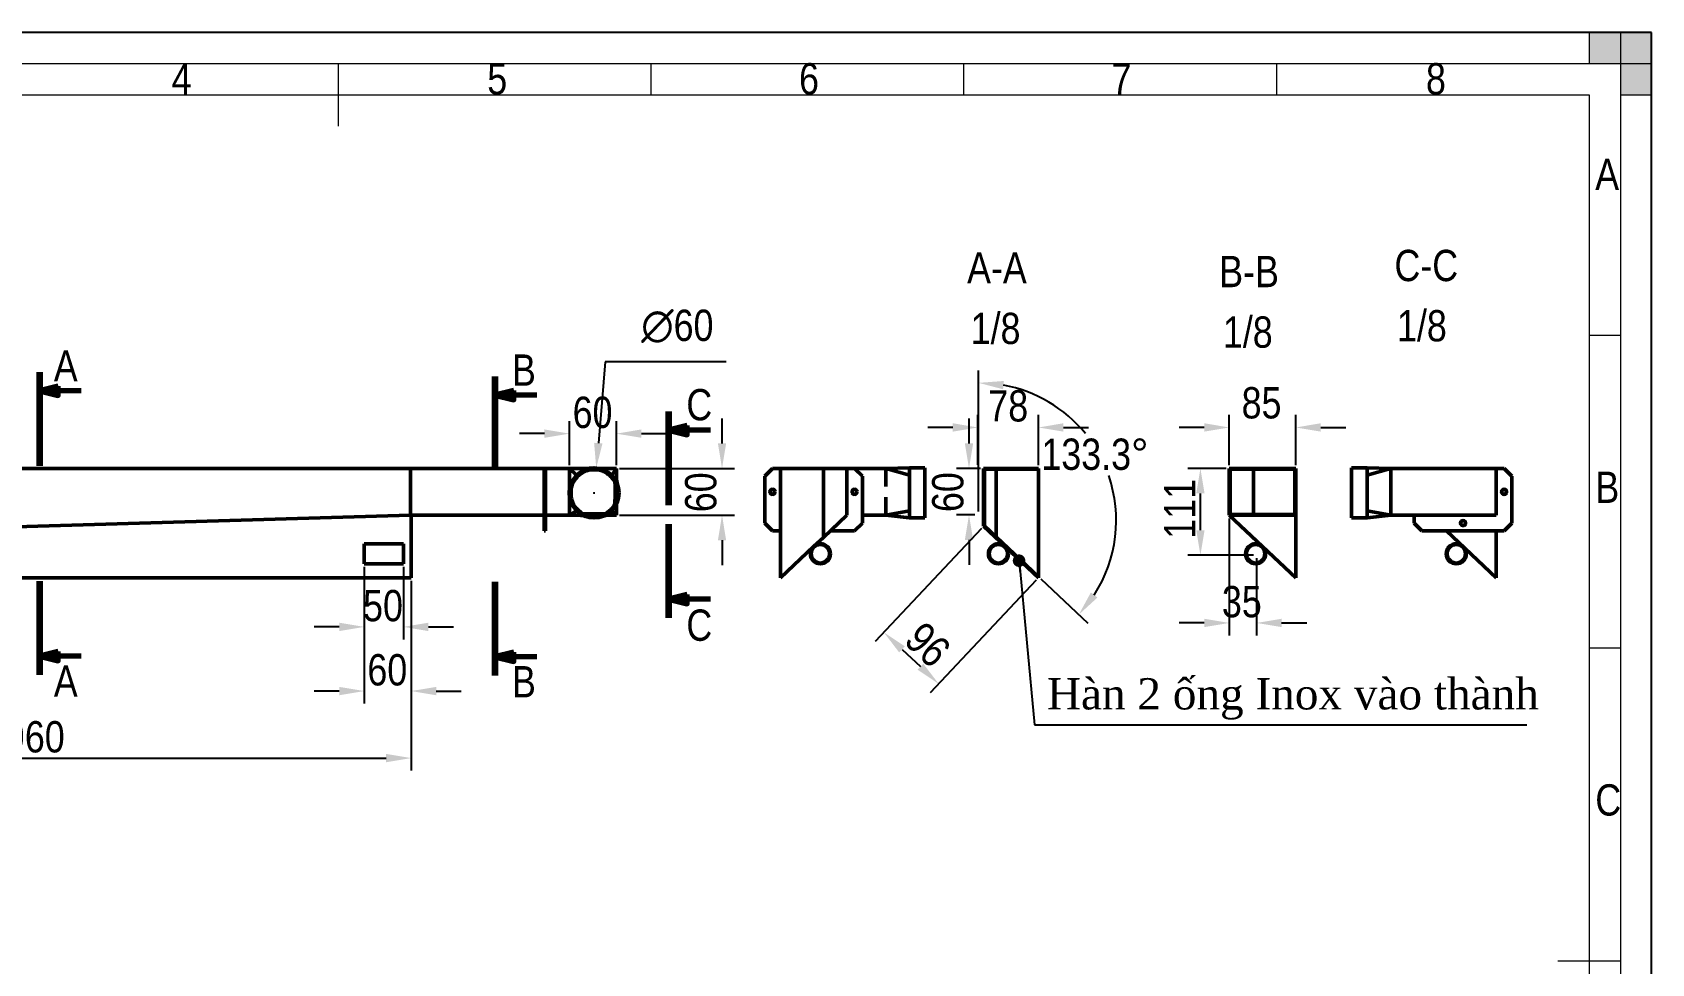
# Model space of a CAD drawing. Header units: millimetres. Extents: x 0 to 3360, y 0 to 2376.
# Drawn here: x 1289 to 3360, y 1185 to 2376 of the extents above; entities that cross this region are included whole.
import ezdxf

# ---------------------------------------------------------------- set-up
doc = ezdxf.new("R2010")
doc.units = ezdxf.units.MM
doc.header["$LTSCALE"] = 8
doc.linetypes.add('DOUBLE_DASH_CHAIN', pattern=[1.2403, 0.6614, -0.0827, 0.1654, -0.0827, 0.1654, -0.0827])
for name, color, linetype, lineweight in [('Co ban', 7, 'Continuous', 50), ('Dimension (ANSI)', 7, 'Continuous', 25), ('Hatch (ANSI)', 7, 'Continuous', 18), ('Section Line (ANSI)', 7, 'DOUBLE_DASH_CHAIN', 70), ('Symbol (ANSI)', 7, 'Continuous', 25)]:
    doc.layers.add(name, color=color, linetype=linetype, lineweight=lineweight)
for name, color, linetype, lineweight, true_color in [('Khung ban ve', 5, 'Continuous', 15, 0x0000ff), ('Manh khung ten', 7, 'Continuous', 15, 0x994c4c), ('Net chu', 30, 'Continuous', 15, 0xff7f00), ('THIN', 5, 'Continuous', 15, 0x0000ff)]:
    doc.layers.add(name, color=color, linetype=linetype, lineweight=lineweight, true_color=true_color)
doc.styles.add('Do nham', font='')
doc.styles.add('Linh_50', font='')
doc.styles.add('StandardAM_ANSI', font='')
doc.styles.get('Do nham').set_extended_font_data('VNI-Helve-Condense')
doc.styles.get('Linh_50').set_extended_font_data('VNI-Helve-Condense')
doc.styles.get('StandardAM_ANSI').set_extended_font_data('VNI-Helve-Condense')
doc.dimstyles.new('Default - mm (ANSI)', dxfattribs={"dimscale": 8, "dimtxt": 5, "dimasz": 4, "dimexe": 2, "dimexo": 0.5, "dimgap": 0.8, "dimtad": 1, "dimtoh": 1, "dimdec": 0, "dimrnd": 1e-08, "dimzin": 4, "dimdsep": 46, "dimtxsty": 'StandardAM_ANSI', "dimcen": 0.09, "dimdle": 10, "dimclrd": 256, "dimclre": 256, "dimclrt": 256, "dimadec": 1, "dimazin": 1, "dimtfac": 0.61, "dimtofl": 0, "dimtmove": 0, "dimatfit": 3, "dimldrblk": 'DOT', "dimfxl": 1, "dimtolj": 1, "dimtzin": 4, "dimlwd": -1, "dimlwe": -1, "dimarcsym": 0})
doc.dimstyles.new('Default - mm (ANSI)$7', dxfattribs={"dimscale": 8, "dimtxt": 5, "dimasz": 2, "dimexe": 2, "dimexo": 0.5, "dimgap": 0.8, "dimtad": 1, "dimtoh": 1, "dimdec": 0, "dimrnd": 1e-08, "dimzin": 4, "dimdsep": 46, "dimtxsty": 'StandardAM_ANSI', "dimcen": 0.09, "dimdle": 10, "dimclrd": 256, "dimclre": 256, "dimclrt": 256, "dimadec": 1, "dimazin": 1, "dimtfac": 0.61, "dimtofl": 0, "dimtmove": 0, "dimatfit": 3, "dimldrblk": 'DOT', "dimfxl": 1, "dimtolj": 1, "dimtzin": 4, "dimlwd": -1, "dimlwe": -1, "dimarcsym": 0})
pattern_1 = [(45, (0, 0), (-3.5921024, 3.5921024), [])]

# ---------------------------------------------------------------- blocks, each defined once
blk = doc.blocks.new('Borders A3_Thuong')
at = {"layer": 'THIN'}
for points in [[(420, 292), (420, 297), (410, 297), (410, 292)], [(420, 297), (415, 297), (415, 287), (420, 287)]]:
    blk.add_hatch(color=256, dxfattribs=at).paths.add_polyline_path(points)
at = {"layer": 'Khung ban ve'}
for p, q in [((210, 292), (210, 282)), ((20, 287), (410, 287)), ((410, 287), (410, 10)), ((405, 148.5), (415, 148.5))]:
    blk.add_line(p, q, dxfattribs=at)
at = {"layer": 'Manh khung ten', "lineweight": 25}
for p, q in [((420, 297), (0, 297)), ((420, 0), (420, 297))]:
    blk.add_line(p, q, dxfattribs=at)
at = {"layer": 'Manh khung ten'}
for p, q in [((0, 297), (420, 297)), ((420, 297), (420, 0)), ((15, 292), (415, 292)), ((260, 292), (260, 287)), ((310, 292), (310, 287)), ((360, 292), (360, 287)), ((415, 292), (415, 5)), ((414.97, 248.54), (409.98, 248.54)), ((414.98, 198.5), (410, 198.5))]:
    blk.add_line(p, q, dxfattribs=at)
at = {"layer": 'THIN'}
for p, q in [((420, 297), (410, 297)), ((410, 297), (410, 292)), ((420, 297), (415, 297)), ((415, 297), (415, 287)), ((420, 292), (420, 297)), ((420, 287), (420, 297)), ((410, 292), (420, 292)), ((415, 287), (420, 287))]:
    blk.add_line(p, q, dxfattribs=at)
at = {"layer": 'Net chu', "style": 'Linh_50'}
for s, p in [('4', (183.38, 287.08)), ('5', (233.84, 287.08)), ('6', (283.69, 287.08)), ('7', (333.67, 287.08)), ('8', (383.92, 287.08)), ('A', (410.98, 271.79)), ('B', (411, 221.75)), ('C', (411, 171.75))]:
    blk.add_text(s, height=5, dxfattribs=at).set_placement(p)
blk = doc.blocks.new('2dTransSection2')
at = {"layer": 'Section Line (ANSI)', "linetype": 'Continuous', "lineweight": 140}
for p, q in [((162.23, 242.67), (162.23, 227.67)), ((162.23, 209.25), (162.23, 194.25))]:
    blk.add_line(p, q, dxfattribs=at)
at = {"layer": 'Section Line (ANSI)', "linetype": 'Continuous'}
for p, q in [((165.23, 240.42), (162.23, 239.67)), ((165.23, 239.67), (162.23, 239.67)), ((162.23, 239.67), (165.23, 238.92)), ((165.23, 238.92), (165.23, 240.42)), ((168.93, 239.67), (165.23, 239.67)), ((165.23, 198), (162.23, 197.25)), ((165.23, 197.25), (162.23, 197.25)), ((162.23, 197.25), (165.23, 196.5)), ((165.23, 196.5), (165.23, 198)), ((168.93, 197.25), (165.23, 197.25))]:
    blk.add_line(p, q, dxfattribs=at)
at = {"layer": 'Section Line (ANSI)', "linetype": 'Continuous', "flags": 128}
for points in [[(165.23, 240.42), (162.23, 239.67), (165.23, 238.92), (165.23, 240.42)], [(165.23, 198), (162.23, 197.25), (165.23, 196.5), (165.23, 198)]]:
    blk.add_lwpolyline(points, dxfattribs=at)
at = {"layer": 'Section Line (ANSI)'}
for points in [[(165.23, 240.42), (162.23, 239.67), (165.23, 238.92), (165.23, 240.42)], [(165.23, 198), (162.23, 197.25), (165.23, 196.5), (165.23, 198)]]:
    blk.add_solid(points, dxfattribs=at)
at = {"layer": 'Section Line (ANSI)', "char_height": 5, "attachment_point": 7, "style": 'Do nham'}
for insert in [(164.54, 241.17), (164.54, 190.75)]:
    blk.add_mtext('A', dxfattribs=dict(at, insert=insert))
blk = doc.blocks.new('2dTransSection3')
at = {"layer": 'Section Line (ANSI)', "linetype": 'Continuous', "lineweight": 140}
for p, q in [((235.07, 241.99), (235.07, 226.99)), ((235.07, 209.15), (235.07, 194.15))]:
    blk.add_line(p, q, dxfattribs=at)
at = {"layer": 'Section Line (ANSI)', "linetype": 'Continuous'}
for p, q in [((238.07, 239.74), (235.07, 238.99)), ((238.07, 238.99), (235.07, 238.99)), ((235.07, 238.99), (238.07, 238.24)), ((238.07, 238.24), (238.07, 239.74)), ((241.78, 238.99), (238.07, 238.99)), ((238.07, 197.9), (235.07, 197.15)), ((238.07, 197.15), (235.07, 197.15)), ((235.07, 197.15), (238.07, 196.4)), ((238.07, 196.4), (238.07, 197.9)), ((241.78, 197.15), (238.07, 197.15))]:
    blk.add_line(p, q, dxfattribs=at)
at = {"layer": 'Section Line (ANSI)', "linetype": 'Continuous', "flags": 128}
for points in [[(238.07, 239.74), (235.07, 238.99), (238.07, 238.24), (238.07, 239.74)], [(238.07, 197.9), (235.07, 197.15), (238.07, 196.4), (238.07, 197.9)]]:
    blk.add_lwpolyline(points, dxfattribs=at)
at = {"layer": 'Section Line (ANSI)'}
for points in [[(238.07, 239.74), (235.07, 238.99), (238.07, 238.24), (238.07, 239.74)], [(238.07, 197.9), (235.07, 197.15), (238.07, 196.4), (238.07, 197.9)]]:
    blk.add_solid(points, dxfattribs=at)
at = {"layer": 'Section Line (ANSI)', "char_height": 5, "attachment_point": 7, "style": 'Do nham'}
for insert in [(237.79, 240.49), (237.79, 190.65)]:
    blk.add_mtext('B', dxfattribs=dict(at, insert=insert))
blk = doc.blocks.new('2dTransSection4')
at = {"layer": 'Section Line (ANSI)', "linetype": 'Continuous', "lineweight": 140}
for p, q in [((262.8, 236.39), (262.8, 221.39)), ((262.8, 218.36), (262.8, 203.36))]:
    blk.add_line(p, q, dxfattribs=at)
at = {"layer": 'Section Line (ANSI)', "linetype": 'Continuous'}
for p, q in [((265.8, 234.14), (262.8, 233.39)), ((265.8, 233.39), (262.8, 233.39)), ((262.8, 233.39), (265.8, 232.64)), ((265.8, 232.64), (265.8, 234.14)), ((269.51, 233.39), (265.8, 233.39)), ((265.8, 207.11), (262.8, 206.36)), ((265.8, 205.61), (265.8, 207.11)), ((265.8, 206.36), (262.8, 206.36)), ((262.8, 206.36), (265.8, 205.61)), ((269.51, 206.36), (265.8, 206.36))]:
    blk.add_line(p, q, dxfattribs=at)
at = {"layer": 'Section Line (ANSI)', "linetype": 'Continuous', "flags": 128}
for points in [[(265.8, 234.14), (262.8, 233.39), (265.8, 232.64), (265.8, 234.14)], [(265.8, 207.11), (262.8, 206.36), (265.8, 205.61), (265.8, 207.11)]]:
    blk.add_lwpolyline(points, dxfattribs=at)
at = {"layer": 'Section Line (ANSI)'}
for points in [[(265.8, 234.14), (262.8, 233.39), (265.8, 232.64), (265.8, 234.14)], [(265.8, 207.11), (262.8, 206.36), (265.8, 205.61), (265.8, 207.11)]]:
    blk.add_solid(points, dxfattribs=at)
at = {"layer": 'Section Line (ANSI)', "char_height": 5, "attachment_point": 7, "style": 'Do nham'}
for insert in [(265.67, 234.89), (265.67, 199.63)]:
    blk.add_mtext('C', dxfattribs=dict(at, insert=insert))
blk = doc.blocks.new('_Dot')
at = {"color": 0, "linetype": 'ByBlock', "lineweight": -2}
blk.add_line((-0.5, 0), (-1, 0), dxfattribs=at)
at = {"color": 0, "linetype": 'ByBlock', "const_width": 0.5}
blk.add_lwpolyline([(-0.25, 0, 1), (0.25, 0, 1)], format="xyb", close=True, dxfattribs=at)
blk = doc.blocks.new('*D10')
at = {"layer": 'Defpoints', "color": 0, "transparency": 16777216}
for p in [(2782.9, 1818.2), (2819.8, 1818.2), (2854.8, 1707.1)]:
    blk.add_point(p, dxfattribs=at)
at = {"layer": 'Dimension (ANSI)', "transparency": 16777216}
for p, q in [((2815.8, 1818.2), (2766.9, 1818.2)), ((2782.9, 1739.1), (2782.9, 1786.2)), ((2850.8, 1707.1), (2766.9, 1707.1))]:
    blk.add_line(p, q, dxfattribs=at)
for points in [[(2777.6, 1786.2), (2788.2, 1786.2), (2782.9, 1818.2)], [(2777.6, 1739.1), (2788.2, 1739.1), (2782.9, 1707.1)]]:
    blk.add_solid(points, dxfattribs=at)
at = {"layer": 'Dimension (ANSI)', "color": 150, "true_color": 0x0080ff, "transparency": 16777216, "insert": (2736.5, 1728.2), "char_height": 40, "attachment_point": 1, "rotation": 90, "style": 'StandardAM_ANSI'}
blk.add_mtext('\\A1;111', dxfattribs=at)
blk = doc.blocks.new('*D11')
at = {"layer": 'Defpoints', "color": 0, "transparency": 16777216}
for p in [(2819.8, 1758.2), (2854.8, 1707.1), (2854.8, 1620.4)]:
    blk.add_point(p, dxfattribs=at)
at = {"layer": 'Dimension (ANSI)', "transparency": 16777216}
for p, q in [((2819.8, 1754.2), (2819.8, 1604.4)), ((2854.8, 1703.1), (2854.8, 1604.4)), ((2787.8, 1620.4), (2755.8, 1620.4)), ((2886.8, 1620.4), (2918.8, 1620.4))]:
    blk.add_line(p, q, dxfattribs=at)
for points in [[(2787.8, 1625.8), (2787.8, 1615.1), (2819.8, 1620.4)], [(2886.8, 1625.8), (2886.8, 1615.1), (2854.8, 1620.4)]]:
    blk.add_solid(points, dxfattribs=at)
at = {"layer": 'Dimension (ANSI)', "color": 150, "true_color": 0x0080ff, "transparency": 16777216, "insert": (2810.4, 1667.7), "char_height": 40, "attachment_point": 1, "style": 'StandardAM_ANSI'}
blk.add_mtext('\\A1;35', dxfattribs=at)
blk = doc.blocks.new('*D12')
at = {"layer": 'Defpoints', "color": 0, "transparency": 16777216}
for p in [(2505.6, 1818.2), (2486.9, 1758.6), (2498.2, 1758.6)]:
    blk.add_point(p, dxfattribs=at)
at = {"layer": 'Dimension (ANSI)', "transparency": 16777216}
for p, q in [((2486.9, 1850.2), (2486.9, 1882.2)), ((2501.6, 1818.2), (2470.9, 1818.2)), ((2494.2, 1758.6), (2470.9, 1758.6)), ((2486.9, 1726.6), (2486.9, 1694.6))]:
    blk.add_line(p, q, dxfattribs=at)
for points in [[(2481.6, 1850.2), (2492.2, 1850.2), (2486.9, 1818.2)], [(2481.6, 1726.6), (2492.2, 1726.6), (2486.9, 1758.6)]]:
    blk.add_solid(points, dxfattribs=at)
at = {"layer": 'Dimension (ANSI)', "color": 150, "true_color": 0x0080ff, "transparency": 16777216, "insert": (2439.7, 1762.3), "char_height": 40, "attachment_point": 1, "rotation": 90, "style": 'StandardAM_ANSI'}
blk.add_mtext('\\A1;60', dxfattribs=at)
blk = doc.blocks.new('*D13')
at = {"layer": 'Defpoints', "color": 0, "transparency": 16777216}
for p in [(2499.2, 1759), (2499.2, 1751.6), (2675.1, 1755.2), (2575.7, 1679.5)]:
    blk.add_point(p, dxfattribs=at)
at = {"layer": 'Dimension (ANSI)', "transparency": 16777216}
for p, q in [((2499.2, 1763), (2499.2, 1943.6)), ((2578.6, 1676.8), (2639, 1620))]:
    blk.add_line(p, q, dxfattribs=at)
for start, end in [(39.1331, 79.5682), (327.1675, 19.0425)]:
    blk.add_arc((2499.2, 1751.6), 176, start, end, dxfattribs=at)
for points in [[(2530.5, 1919.4), (2531.5, 1930), (2499.2, 1927.6)], [(2651.2, 1652.9), (2642.8, 1659.5), (2627.3, 1631)]]:
    blk.add_solid(points, dxfattribs=at)
at = {"layer": 'Dimension (ANSI)', "color": 150, "true_color": 0x0080ff, "transparency": 16777216, "insert": (2579.5, 1856.3), "char_height": 40, "attachment_point": 1, "style": 'StandardAM_ANSI'}
blk.add_mtext('\\A1;133.3°', dxfattribs=at)
blk = doc.blocks.new('*D14')
at = {"layer": 'Defpoints', "color": 0, "transparency": 16777216}
for p in [(2575.7, 1870.5), (2498.2, 1818.6), (2575.7, 1818.2)]:
    blk.add_point(p, dxfattribs=at)
at = {"layer": 'Dimension (ANSI)', "transparency": 16777216}
for p, q in [((2498.2, 1822.6), (2498.2, 1886.5)), ((2575.7, 1822.2), (2575.7, 1886.5)), ((2466.2, 1870.5), (2434.2, 1870.5)), ((2607.7, 1870.5), (2639.7, 1870.5))]:
    blk.add_line(p, q, dxfattribs=at)
for points in [[(2466.2, 1875.9), (2466.2, 1865.2), (2498.2, 1870.5)], [(2607.7, 1875.9), (2607.7, 1865.2), (2575.7, 1870.5)]]:
    blk.add_solid(points, dxfattribs=at)
at = {"layer": 'Dimension (ANSI)', "color": 150, "true_color": 0x0080ff, "transparency": 16777216, "insert": (2511.6, 1918.2), "char_height": 40, "attachment_point": 1, "style": 'StandardAM_ANSI'}
blk.add_mtext('\\A1;78', dxfattribs=at)
blk = doc.blocks.new('*D16')
at = {"layer": 'Defpoints', "color": 0, "transparency": 16777216}
for p in [(813.4, 1678.2), (1773.4, 1678.2), (1773.4, 1447.5)]:
    blk.add_point(p, dxfattribs=at)
at = {"layer": 'Dimension (ANSI)', "transparency": 16777216}
for p, q in [((813.4, 1674.2), (813.4, 1431.5)), ((1773.4, 1674.2), (1773.4, 1431.5)), ((845.4, 1447.5), (1741.4, 1447.5))]:
    blk.add_line(p, q, dxfattribs=at)
for points in [[(845.4, 1452.9), (845.4, 1442.2), (813.4, 1447.5)], [(1741.4, 1452.9), (1741.4, 1442.2), (1773.4, 1447.5)]]:
    blk.add_solid(points, dxfattribs=at)
at = {"layer": 'Dimension (ANSI)', "color": 150, "true_color": 0x0080ff, "transparency": 16777216, "insert": (1253.8, 1494.8), "char_height": 40, "attachment_point": 1, "style": 'StandardAM_ANSI'}
blk.add_mtext('\\A1;960', dxfattribs=at)
blk = doc.blocks.new('*D17')
at = {"layer": 'Defpoints', "color": 0, "transparency": 16777216}
for p in [(2505.6, 1744.2), (2575.7, 1678.2), (2448.1, 1542.5)]:
    blk.add_point(p, dxfattribs=at)
at = {"layer": 'Dimension (ANSI)', "transparency": 16777216}
for p, q in [((2502.8, 1741.3), (2367, 1596.9)), ((2573, 1675.3), (2437.1, 1530.9)), ((2401.2, 1586.6), (2424.8, 1564.5))]:
    blk.add_line(p, q, dxfattribs=at)
for points in [[(2404.9, 1590.5), (2397.6, 1582.7), (2377.9, 1608.5)], [(2428.4, 1568.3), (2421.1, 1560.6), (2448.1, 1542.5)]]:
    blk.add_solid(points, dxfattribs=at)
at = {"layer": 'Dimension (ANSI)', "color": 150, "true_color": 0x0080ff, "transparency": 16777216, "insert": (2429.5, 1624.8), "char_height": 40, "attachment_point": 1, "rotation": 316.7357, "style": 'StandardAM_ANSI'}
blk.add_mtext('\\A1;96', dxfattribs=at)
blk = doc.blocks.new('*D18')
at = {"layer": 'Defpoints', "color": 0, "transparency": 16777216}
for p in [(2904.8, 1870.5), (2819.8, 1818.2), (2904.8, 1818.2)]:
    blk.add_point(p, dxfattribs=at)
at = {"layer": 'Dimension (ANSI)', "transparency": 16777216}
for p, q in [((2819.8, 1822.2), (2819.8, 1886.5)), ((2904.8, 1822.2), (2904.8, 1886.5)), ((2787.8, 1870.5), (2755.8, 1870.5)), ((2936.8, 1870.5), (2968.8, 1870.5))]:
    blk.add_line(p, q, dxfattribs=at)
for points in [[(2787.8, 1875.9), (2787.8, 1865.2), (2819.8, 1870.5)], [(2936.8, 1875.9), (2936.8, 1865.2), (2904.8, 1870.5)]]:
    blk.add_solid(points, dxfattribs=at)
at = {"layer": 'Dimension (ANSI)', "color": 150, "true_color": 0x0080ff, "transparency": 16777216, "insert": (2835.6, 1922.1), "char_height": 40, "attachment_point": 1, "style": 'StandardAM_ANSI'}
blk.add_mtext('\\A1;85', dxfattribs=at)
blk = doc.blocks.new('*D25')
at = {"layer": 'Defpoints', "color": 0, "transparency": 16777216}
for p in [(1713.4, 1696.1), (1773.4, 1678.2), (1773.4, 1533.3)]:
    blk.add_point(p, dxfattribs=at)
at = {"layer": 'Dimension (ANSI)', "transparency": 16777216}
for p, q in [((1713.4, 1692.1), (1713.4, 1517.3)), ((1773.4, 1674.2), (1773.4, 1517.3)), ((1681.4, 1533.3), (1649.4, 1533.3)), ((1805.4, 1533.3), (1837.4, 1533.3))]:
    blk.add_line(p, q, dxfattribs=at)
for points in [[(1681.4, 1538.6), (1681.4, 1527.9), (1713.4, 1533.3)], [(1805.4, 1538.6), (1805.4, 1527.9), (1773.4, 1533.3)]]:
    blk.add_solid(points, dxfattribs=at)
at = {"layer": 'Dimension (ANSI)', "color": 150, "true_color": 0x0080ff, "transparency": 16777216, "insert": (1717.4, 1580.5), "char_height": 40, "attachment_point": 1, "style": 'StandardAM_ANSI'}
blk.add_mtext('\\A1;60', dxfattribs=at)
blk = doc.blocks.new('*D26')
at = {"layer": 'Defpoints', "color": 0, "transparency": 16777216}
for p in [(1713.4, 1696.1), (1763.4, 1696.1), (1713.4, 1615.4)]:
    blk.add_point(p, dxfattribs=at)
at = {"layer": 'Dimension (ANSI)', "transparency": 16777216}
for p, q in [((1713.4, 1692.1), (1713.4, 1599.4)), ((1763.4, 1692.1), (1763.4, 1599.4)), ((1681.4, 1615.4), (1649.4, 1615.4)), ((1795.4, 1615.4), (1827.4, 1615.4))]:
    blk.add_line(p, q, dxfattribs=at)
for points in [[(1681.4, 1620.7), (1681.4, 1610), (1713.4, 1615.4)], [(1795.4, 1620.7), (1795.4, 1610), (1763.4, 1615.4)]]:
    blk.add_solid(points, dxfattribs=at)
at = {"layer": 'Dimension (ANSI)', "color": 150, "true_color": 0x0080ff, "transparency": 16777216, "insert": (1711.9, 1662.6), "char_height": 40, "attachment_point": 1, "style": 'StandardAM_ANSI'}
blk.add_mtext('\\A1;50', dxfattribs=at)
blk = doc.blocks.new('*D27')
at = {"layer": 'Defpoints', "color": 0, "transparency": 16777216}
for p in [(2010.1, 1818.6), (2004.8, 1754.8)]:
    blk.add_point(p, dxfattribs=at)
at = {"layer": 'Dimension (ANSI)', "transparency": 16777216}
for p, q in [((2021.4, 1954.6), (2012.8, 1850.4)), ((2176.3, 1954.6), (2021.4, 1954.6)), ((2006.7, 1786.7), (2008.2, 1786.7)), ((2007.4, 1785.9), (2007.4, 1787.4))]:
    blk.add_line(p, q, dxfattribs=at)
blk.add_solid([(2007.4, 1850.9), (2018.1, 1850), (2010.1, 1818.6)], dxfattribs=at)
at = {"layer": 'Dimension (ANSI)', "color": 150, "true_color": 0x0080ff, "transparency": 16777216, "insert": (2054.9, 2021.2), "char_height": 40, "attachment_point": 1, "style": 'StandardAM_ANSI'}
blk.add_mtext('\\A1; \\fAIGDT|b0|i0;\\H40.0000;n\\fVNI-Helve-Condense|b0|i0;\\H40.0000;60', dxfattribs=at)
blk = doc.blocks.new('*D28')
at = {"layer": 'Defpoints', "color": 0, "transparency": 16777216}
for p in [(2035.9, 1862.6), (1975.9, 1818.2), (2035.9, 1818.2)]:
    blk.add_point(p, dxfattribs=at)
at = {"layer": 'Dimension (ANSI)', "transparency": 16777216}
for p, q in [((1975.9, 1822.2), (1975.9, 1878.6)), ((2035.9, 1822.2), (2035.9, 1878.6)), ((1943.9, 1862.6), (1911.9, 1862.6)), ((2067.9, 1862.6), (2099.9, 1862.6))]:
    blk.add_line(p, q, dxfattribs=at)
for points in [[(1943.9, 1868), (1943.9, 1857.3), (1975.9, 1862.6)], [(2067.9, 1868), (2067.9, 1857.3), (2035.9, 1862.6)]]:
    blk.add_solid(points, dxfattribs=at)
at = {"layer": 'Dimension (ANSI)', "color": 150, "true_color": 0x0080ff, "transparency": 16777216, "insert": (1979.9, 1909.9), "char_height": 40, "attachment_point": 1, "style": 'StandardAM_ANSI'}
blk.add_mtext('\\A1;60', dxfattribs=at)
blk = doc.blocks.new('*D29')
at = {"layer": 'Defpoints', "color": 0, "transparency": 16777216}
for p in [(2035.9, 1818.2), (2035.9, 1758.2), (2171, 1758.2)]:
    blk.add_point(p, dxfattribs=at)
at = {"layer": 'Dimension (ANSI)', "transparency": 16777216}
for p, q in [((2171, 1850.2), (2171, 1882.2)), ((2039.9, 1818.2), (2187, 1818.2)), ((2039.9, 1758.2), (2187, 1758.2)), ((2171, 1726.2), (2171, 1694.2))]:
    blk.add_line(p, q, dxfattribs=at)
for points in [[(2165.7, 1850.2), (2176.3, 1850.2), (2171, 1818.2)], [(2165.7, 1726.2), (2176.3, 1726.2), (2171, 1758.2)]]:
    blk.add_solid(points, dxfattribs=at)
at = {"layer": 'Dimension (ANSI)', "color": 150, "true_color": 0x0080ff, "transparency": 16777216, "insert": (2123.7, 1762.1), "char_height": 40, "attachment_point": 1, "rotation": 90, "style": 'StandardAM_ANSI'}
blk.add_mtext('\\A1;60', dxfattribs=at)

msp = doc.modelspace()

# ---------------------------------------------------------------- hatches: boundary and pattern name
at = {"layer": 'Hatch (ANSI)'}
h = msp.add_hatch(dxfattribs=at)
h.set_pattern_fill('ANSI31', color=256, scale=40.64, style=0)
h.set_pattern_definition(pattern_1)
h.paths.add_polyline_path([(2575.7, 1818.2), (2505.6, 1818.2), (2505.6, 1744.2), (2575.7, 1678.2), (2575.7, 1679.5), (2506.6, 1744.6), (2506.6, 1817.2), (2575.7, 1817.2)])
h = msp.add_hatch(dxfattribs=at)
h.set_pattern_fill('ANSI31', color=256, scale=40.64, style=0)
h.set_pattern_definition(pattern_1)
h.paths.add_polyline_path([(2904.8, 1818.2), (2819.8, 1818.2), (2819.8, 1758.2), (2904.8, 1758.2)])
h.paths.add_polyline_path([(2903.8, 1759.2), (2820.8, 1759.2), (2820.8, 1817.2), (2903.8, 1817.2)], flags=0)

# ---------------------------------------------------------------- linework, layer by layer
at = {"layer": 'Co ban'}
for p, q in [((813.4, 1818.2), (1772.4, 1818.2)), ((1772.4, 1818.2), (1772.4, 1758.2)), ((1772.4, 1818.2), (1943.4, 1818.2)), ((1945.4, 1818.2), (1943.4, 1818.2)), ((1943.4, 1818.2), (1943.4, 1808.2)), ((1943.4, 1808.2), (1945.4, 1808.2)), ((1943.4, 1748.2), (1943.4, 1808.2)), ((1945.4, 1818.2), (1975.9, 1818.2)), ((1945.4, 1808.2), (1945.4, 1818.2)), ((1945.4, 1808.2), (1945.4, 1748.2)), ((1999.2, 1818.2), (1975.9, 1818.2)), ((1975.9, 1818.2), (1984.8, 1809.3)), ((1975.9, 1818.2), (1975.9, 1794.9)), ((2035.9, 1818.2), (2013.1, 1818.2)), ((2035.9, 1818.2), (2030.1, 1809.3)), ((2035.9, 1806.2), (2035.9, 1818.2)), ((2225.6, 1808.2), (2235.6, 1818.2)), ((2225.6, 1808.2), (2225.6, 1748.2)), ((2245.6, 1818.2), (2235.6, 1818.2)), ((2245.6, 1818.2), (2300.6, 1818.2)), ((2245.6, 1678.2), (2245.6, 1818.2)), ((2300.6, 1818.2), (2330.6, 1818.2)), ((2300.6, 1729.9), (2300.6, 1818.2)), ((2330.6, 1818.2), (2330.6, 1758.2)), ((2340.6, 1818.2), (2330.6, 1818.2)), ((2340.6, 1818.2), (2380.6, 1818.2)), ((2340.6, 1818.2), (2350.6, 1808.2)), ((2350.6, 1748.2), (2350.6, 1808.2)), ((2380.6, 1818.2), (2410.6, 1818.7)), ((2380.6, 1818.2), (2410.6, 1809.3)), ((2380.6, 1818.2), (2380.6, 1794.9)), ((2410.6, 1818.7), (2410.6, 1818.4)), ((2410.6, 1818.7), (2430.6, 1818.7)), ((2410.6, 1818.4), (2410.6, 1809.3)), ((2410.6, 1809.3), (2410.6, 1790.5)), ((2430.6, 1754.7), (2430.6, 1818.7)), ((2575.7, 1818.2), (2505.6, 1818.2)), ((2505.6, 1818.2), (2505.6, 1744.2)), ((2506.6, 1744.6), (2506.6, 1817.2)), ((2506.6, 1817.2), (2575.7, 1817.2)), ((2521.7, 1817.2), (2521.7, 1730.4)), ((2575.7, 1817.2), (2575.7, 1818.2)), ((2575.7, 1817.2), (2575.7, 1679.5)), ((2904.8, 1818.2), (2819.8, 1818.2)), ((2819.8, 1818.2), (2819.8, 1758.2)), ((2820.8, 1759.2), (2820.8, 1817.2)), ((2820.8, 1817.2), (2903.8, 1817.2)), ((2850.7, 1817.2), (2850.7, 1759.2)), ((2903.8, 1817.2), (2903.8, 1759.2)), ((2904.8, 1758.2), (2904.8, 1818.2)), ((2976.3, 1818.7), (2976.3, 1754.7)), ((2996.3, 1818.7), (2976.3, 1818.7)), ((2996.3, 1818.1), (2996.3, 1818.7)), ((2996.3, 1818.7), (3026.3, 1818.2)), ((3026.3, 1818.2), (2996.3, 1809.3)), ((2996.3, 1809.3), (2996.3, 1818.1)), ((2996.3, 1797.9), (2996.3, 1809.3)), ((3161.3, 1818.2), (3026.3, 1818.2)), ((3026.3, 1806.2), (3026.3, 1818.2)), ((3026.3, 1770.1), (3026.3, 1806.2)), ((3161.3, 1758.2), (3161.3, 1818.2)), ((3171.3, 1818.2), (3161.3, 1818.2)), ((3171.3, 1818.2), (3181.3, 1808.2)), ((3181.3, 1748.2), (3181.3, 1808.2)), ((2380.6, 1781.4), (2380.6, 1758.2)), ((2410.6, 1790.5), (2410.6, 1780.7)), ((2996.3, 1773.5), (2996.3, 1797.9)), ((1975.9, 1781), (1975.9, 1758.2)), ((1975.9, 1758.2), (1984.8, 1764)), ((2035.9, 1758.2), (2030.1, 1764)), ((2035.9, 1758.2), (2035.9, 1770.1)), ((2380.6, 1758.2), (2410.6, 1764)), ((2410.6, 1780.7), (2410.6, 1764)), ((2410.6, 1764), (2410.6, 1756.7)), ((2996.3, 1764), (2996.3, 1773.5)), ((2996.3, 1757.5), (2996.3, 1764)), ((3026.3, 1758.2), (2996.3, 1764)), ((3026.3, 1758.2), (3026.3, 1770.1)), ((1772.4, 1758.2), (813.4, 1729.9)), ((1772.4, 1758.2), (1773.4, 1758.2)), ((1773.4, 1758.2), (1773.4, 1678.2)), ((1773.4, 1758.2), (1943.4, 1758.2)), ((1945.4, 1748.2), (1943.4, 1748.2)), ((1943.4, 1748.2), (1943.4, 1738.2)), ((1945.4, 1758.2), (1975.9, 1758.2)), ((1945.4, 1738.2), (1945.4, 1748.2)), ((1975.9, 1758.2), (1987.9, 1758.2)), ((2024, 1758.2), (2035.9, 1758.2)), ((2235.6, 1738.2), (2225.6, 1748.2)), ((2330.6, 1758.2), (2300.6, 1729.9)), ((2350.6, 1748.2), (2340.6, 1738.2)), ((2350.6, 1758.2), (2380.6, 1758.2)), ((2410.6, 1754.7), (2380.6, 1758.2)), ((2410.6, 1756.7), (2410.6, 1754.7)), ((2410.6, 1754.7), (2430.6, 1754.7)), ((2505.6, 1744.2), (2575.7, 1678.2)), ((2575.7, 1679.5), (2506.6, 1744.6)), ((2819.8, 1758.2), (2904.8, 1758.2)), ((2819.8, 1758.2), (2904.8, 1678.2)), ((2903.8, 1759.2), (2820.8, 1759.2)), ((2904.8, 1678.2), (2904.8, 1758.2)), ((2996.3, 1754.7), (2976.3, 1754.7)), ((3026.3, 1758.2), (2996.3, 1754.7)), ((2996.3, 1754.7), (2996.3, 1757.5)), ((3161.3, 1758.2), (3026.3, 1758.2)), ((3056.3, 1758.2), (3056.3, 1748.2)), ((3066.3, 1738.2), (3056.3, 1748.2)), ((3181.3, 1748.2), (3171.3, 1738.2)), ((1713.4, 1721.6), (1713.4, 1696.1)), ((1763.4, 1721.6), (1713.4, 1721.6)), ((1763.4, 1721.6), (1763.4, 1696.1)), ((1943.4, 1738.2), (1945.4, 1738.2)), ((2235.6, 1738.2), (2245.6, 1738.2)), ((2300.6, 1729.9), (2288.1, 1718.2)), ((2309.3, 1738.2), (2340.6, 1738.2)), ((3066.3, 1738.2), (3171.3, 1738.2)), ((3097.6, 1738.2), (3161.3, 1678.2)), ((3161.3, 1678.2), (3161.3, 1738.2)), ((2288.1, 1718.2), (2245.6, 1678.2)), ((813.4, 1678.2), (1773.4, 1678.2)), ((1763.4, 1696.1), (1713.4, 1696.1)), ((2575.7, 1678.2), (2575.7, 1679.5))]:
    msp.add_line(p, q, dxfattribs=at)
for centre, radius in [((2007.4, 1786.7), 32), ((2235.6, 1788.2), 3.25), ((2340.6, 1788.2), 3.25), ((3171.3, 1788.2), 3.25), ((3118.8, 1748.2), 3.25), ((2296.8, 1708.9), 12.8), ((2296.8, 1708.9), 11.8), ((2524.5, 1708.9), 12.8), ((2524.5, 1708.9), 11.8), ((2853.5, 1708.9), 12.8), ((2853.5, 1708.9), 11.8), ((3110.1, 1708.9), 12.8), ((3110.1, 1708.9), 11.8)]:
    msp.add_circle(centre, radius, dxfattribs=at)
for points, knots in [([(1986.3, 1765.5), (1983.8, 1768), (1981.7, 1770.9), (1978.6, 1777.6), (1977.7, 1781.3), (1977.3, 1789), (1977.8, 1792.9), (1979.9, 1798.8), (1980.9, 1800.8), (1983.4, 1804.6), (1984.8, 1806.3), (1986.3, 1807.8)], [0.044028, 0.044028, 0.044028, 0.044028, 1.110967, 1.110967, 2.254038, 2.254038, 3.424315, 3.424315, 4.117234, 4.117234, 4.770908, 4.770908, 4.770908, 4.770908]), ([(1986.3, 1807.8), (1988.8, 1810.3), (1991.7, 1812.4), (1998.3, 1815.5), (2002, 1816.4), (2009.7, 1816.8), (2013.6, 1816.3), (2019.5, 1814.2), (2021.6, 1813.2), (2025.4, 1810.7), (2027.1, 1809.3), (2028.6, 1807.8)], [0.04349, 0.04349, 0.04349, 0.04349, 1.104288, 1.104288, 2.237704, 2.237704, 3.409086, 3.409086, 4.110115, 4.110115, 4.770083, 4.770083, 4.770083, 4.770083]), ([(2002.1, 1816.2), (2003.6, 1816.2), (2005.1, 1816.2), (2008.6, 1816.2), (2010.6, 1816.2), (2012.7, 1816.2)], [-3.330466, -3.330466, -3.330466, -3.330466, -2.876824, -2.876824, -2.243212, -2.243212, -2.243212, -2.243212]), ([(2028.6, 1807.8), (2031.1, 1805.3), (2033.2, 1802.5), (2036.3, 1795.9), (2037.2, 1792.1), (2037.6, 1784.4), (2037, 1780.5), (2035, 1774.5), (2034, 1772.5), (2031.5, 1768.7), (2030.2, 1767), (2028.6, 1765.5)], [0.043691, 0.043691, 0.043691, 0.043691, 1.095361, 1.095361, 2.234319, 2.234319, 3.416816, 3.416816, 4.111645, 4.111645, 4.762667, 4.762667, 4.762667, 4.762667]), ([(1977.9, 1781.4), (1977.9, 1783.8), (1977.9, 1786.2), (1977.9, 1789.7), (1977.9, 1790.8), (1977.9, 1792)], [-3.603535, -3.603535, -3.603535, -3.603535, -2.871113, -2.871113, -2.517326, -2.517326, -2.517326, -2.517326]), ([(2034.1, 1800.5), (2034.1, 1796.1), (2034.2, 1791.7), (2034.2, 1782.8), (2034.1, 1777.8), (2034, 1772.7)], [-4.15969, -4.15969, -4.15969, -4.15969, -2.866075, -2.866075, -1.378526, -1.378526, -1.378526, -1.378526]), ([(2028.6, 1765.5), (2026.1, 1763), (2023.2, 1760.9), (2016.6, 1757.8), (2012.8, 1756.9), (2005.1, 1756.5), (2001.1, 1757.1), (1995.2, 1759.2), (1993.2, 1760.2), (1989.5, 1762.6), (1987.8, 1764), (1986.3, 1765.5)], [0.044375, 0.044375, 0.044375, 0.044375, 1.103568, 1.103568, 2.253207, 2.253207, 3.434157, 3.434157, 4.1198, 4.1198, 4.763617, 4.763617, 4.763617, 4.763617]), ([(2021.4, 1760.1), (2016, 1760), (2010.6, 1759.9), (2001.7, 1759.9), (1997.7, 1760), (1993.6, 1760.1)], [-4.442607, -4.442607, -4.442607, -4.442607, -2.859988, -2.859988, -1.66122, -1.66122, -1.66122, -1.66122])]:
    msp.add_open_spline(points, degree=3, knots=knots, dxfattribs=at)
for points in [[(1999.2, 1818.2), (2000.9, 1818.2), (2002.4, 1818.3), (2003.6, 1818.4)], [(2013, 1816.1), (2013, 1816.2), (2012.9, 1816.2), (2012.7, 1816.2)], [(2035.9, 1806.2), (2035.9, 1802.9), (2036.5, 1800.2), (2037.4, 1797.9)], [(1975.7, 1790.5), (1975.8, 1791.7), (1975.9, 1793.2), (1975.9, 1794.9)], [(1977.9, 1781.4), (1977.9, 1781.2), (1978, 1781.1), (1978, 1781.1)], [(2036.6, 1773.5), (2036.2, 1772.6), (2035.9, 1771.5), (2035.9, 1770.1)], [(1996.2, 1756.7), (1993.9, 1757.6), (1991.2, 1758.2), (1987.9, 1758.2)], [(2024, 1758.2), (2022.7, 1758.2), (2021.5, 1757.9), (2020.6, 1757.5)]]:
    msp.add_open_spline(points, degree=3, dxfattribs=at)

# ---------------------------------------------------------------- block references
at = {"xscale": 8, "yscale": 8, "zscale": 8}
msp.add_blockref('Borders A3_Thuong', (0, 0), dxfattribs=at)
at = {"layer": 'Section Line (ANSI)', "xscale": 8, "yscale": 8, "zscale": 8}
for name in ['2dTransSection2', '2dTransSection3', '2dTransSection4']:
    msp.add_blockref(name, (0, 0), dxfattribs=at)

# ---------------------------------------------------------------- texts
at = {"layer": 'Symbol (ANSI)', "char_height": 40, "attachment_point": 7, "style": 'Do nham'}
for s, insert in [(' A-A', (2471.7, 2054.8)), ('C-C', (3031.1, 2057.2)), (' B-B', (2794.2, 2050)), (' 1/8', (2476.3, 1976.7)), (' 1/8', (2798.9, 1972)), (' 1/8', (3021.6, 1980.1))]:
    msp.add_mtext(s, dxfattribs=dict(at, insert=insert))
at = {"layer": 'Symbol (ANSI)', "color": 150, "true_color": 0x0080ff, "insert": (2586.5, 1496.6), "char_height": 40, "width": 629.51, "attachment_point": 7, "line_spacing_factor": 0.25, "style": 'StandardAM_ANSI'}
msp.add_mtext('{\\fTimes New Roman|b0|i0;\\H40.0000;Hàn 2 ống Inox vào thành\\P}', dxfattribs=at)

# ---------------------------------------------------------------- dimensions: what is measured, and where the dimension line sits
at = {"layer": 'Dimension (ANSI)'}
dim = msp.add_diameter_dim_2p(p1=(2004.8, 1754.8), p2=(2010.1, 1818.6), text=' \\fAIGDT|b0|i0;\\H40.0000;n\\fVNI-Helve-Condense|b0|i0;\\H40.0000;60', dimstyle='Default - mm (ANSI)', override={"dimgap": 0.8, "dimtih": 1, "dimdec": 0, "dimlfac": 1, "dimtol": 0, "dimlim": 0, "dimtp": 0, "dimtm": 0, "dimtdec": 2}, dxfattribs=at)
dim.commit()
dim.dimension.update_dxf_attribs({"geometry": '*D27', "text_midpoint": (2115.6, 1954.6), "dimtype": 163})
dim = msp.add_angular_dim_3p(base=(2675.1, 1755.2), center=(2499.2, 1751.6), p1=(2575.7, 1679.5), p2=(2499.2, 1759), dimstyle='Default - mm (ANSI)', override={"dimgap": 0.8, "dimtih": 1, "dimadec": 1, "dimtol": 0, "dimlim": 0, "dimtp": 0, "dimtm": 0, "dimtdec": 0}, dxfattribs=at)
dim.commit()
dim.dimension.update_dxf_attribs({"geometry": '*D13', "text_midpoint": (2653.7, 1835.9), "dimtype": 165})
for base, p1, p2, angle, override, picture, middle in [((2035.9, 1862.6), (1975.9, 1818.2), (2035.9, 1818.2), 180, {"dimgap": 0.8, "dimtoh": 0, "dimdec": 0, "dimtol": 0, "dimlim": 0, "dimtp": 0, "dimtm": 0, "dimtdec": 2, "dimatfit": 1}, '*D28', (2005.9, 1862.6)), ((2575.7358, 1870.5408), (2498.1596, 1818.5587), (2575.7358, 1818.167), 180, {"dimgap": 0.851066, "dimtoh": 0, "dimdec": 0, "dimtol": 0, "dimlim": 0, "dimtp": 0, "dimtm": 0, "dimtdec": 2}, '*D14', (2536.9477, 1870.5408)), ((2904.8, 1870.5), (2819.8, 1818.2), (2904.8, 1818.2), 180, {"dimgap": 1.339474, "dimtoh": 0, "dimdec": 0, "dimtol": 0, "dimlim": 0, "dimtp": 0, "dimtm": 0, "dimtdec": 2}, '*D18', (2862.3, 1870.5)), ((2171, 1758.2), (2035.9, 1818.2), (2035.9, 1758.2), 90, {"dimgap": 0.8, "dimtoh": 0, "dimdec": 0, "dimtol": 0, "dimlim": 0, "dimtp": 0, "dimtm": 0, "dimtdec": 2, "dimatfit": 1}, '*D29', (2171, 1788.2)), ((2486.9, 1758.6), (2505.6, 1818.2), (2498.2, 1758.6), 90, {"dimgap": 0.8, "dimtoh": 0, "dimdec": 0, "dimtol": 0, "dimlim": 0, "dimtp": 0, "dimtm": 0, "dimtdec": 2, "dimatfit": 1}, '*D12', (2486.9, 1788.4)), ((2782.9, 1818.2), (2854.8, 1707.1), (2819.8, 1818.2), 90, {"dimgap": 0.8, "dimtoh": 0, "dimdec": 0, "dimtol": 0, "dimlim": 0, "dimtp": 0, "dimtm": 0, "dimtdec": 2, "dimatfit": 1}, '*D10', (2782.9, 1762.8)), ((2448.1, 1542.5), (2505.6, 1744.2), (2575.7, 1678.2), 136.7357, {"dimgap": 0.8, "dimtoh": 0, "dimdec": 0, "dimtol": 0, "dimlim": 0, "dimtp": 0, "dimtm": 0, "dimtdec": 2, "dimatfit": 1}, '*D17', (2416.2, 1572.5)), ((2854.8, 1620.4), (2819.8, 1758.2), (2854.8, 1707.1), 180, {"dimgap": 0.8, "dimtoh": 0, "dimdec": 0, "dimtol": 0, "dimlim": 0, "dimtp": 0, "dimtm": 0, "dimtdec": 2, "dimatfit": 1}, '*D11', (2837.3, 1620.4)), ((1773.4, 1447.5), (813.4, 1678.2), (1773.4, 1678.2), 180, {"dimgap": 0.8, "dimtoh": 0, "dimdec": 0, "dimtol": 0, "dimlim": 0, "dimtp": 0, "dimtm": 0, "dimtdec": 2, "dimatfit": 1}, '*D16', (1293.4, 1447.5)), ((1773.4, 1533.3), (1713.4, 1696.1), (1773.4, 1678.2), 180, {"dimgap": 0.8, "dimtoh": 0, "dimdec": 0, "dimtol": 0, "dimlim": 0, "dimtp": 0, "dimtm": 0, "dimtdec": 2, "dimatfit": 1}, '*D25', (1743.4, 1533.3)), ((1713.4, 1615.4), (1763.4, 1696.1), (1713.4, 1696.1), 180, {"dimgap": 0.8, "dimtoh": 0, "dimdec": 0, "dimtol": 0, "dimlim": 0, "dimtp": 0, "dimtm": 0, "dimtdec": 2, "dimatfit": 1}, '*D26', (1738.4, 1615.4))]:
    dim = msp.add_linear_dim(base=base, p1=p1, p2=p2, angle=angle, dimstyle='Default - mm (ANSI)', override=override, dxfattribs=at)
    dim.commit()
    dim.dimension.update_dxf_attribs({"geometry": picture, "text_midpoint": middle, "dimtype": 160})

# ---------------------------------------------------------------- leaders
at = {"layer": 'Symbol (ANSI)', "annotation_type": 0, "has_hookline": 1, "hookline_direction": 0, "text_width": 613.7}
msp.add_leader([(2550.9, 1700.1), (2570.5, 1490), (2586.5, 1490)], dimstyle='Default - mm (ANSI)$7', override={"dimgap": 0, "dimtad": 1}, dxfattribs=at)

doc.saveas('drawing.dxf')
